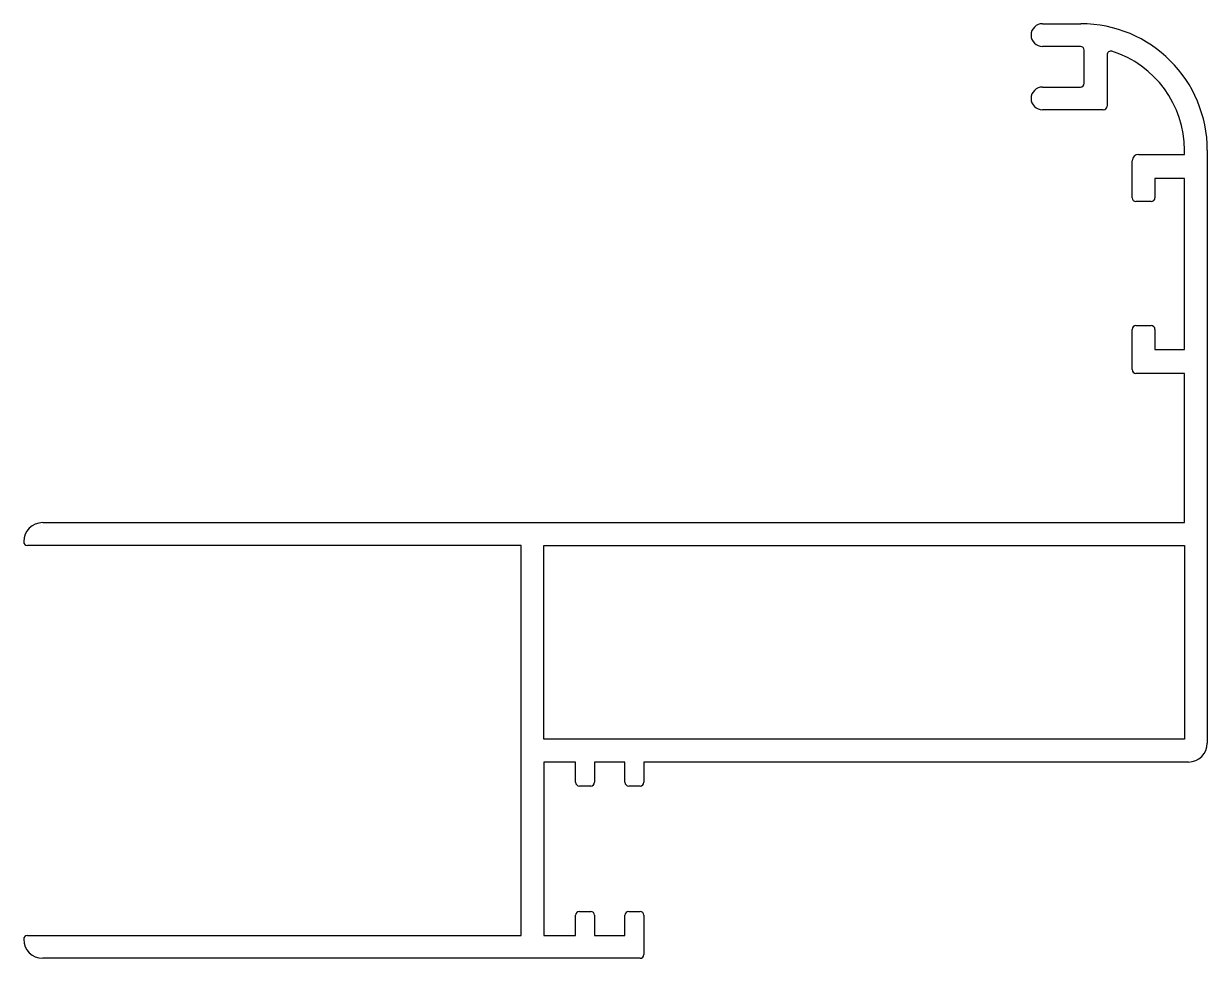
# Model space of a CAD drawing. Extents: x 2518.5 to 2612, y 1442.4 to 1516.2.
import ezdxf

# ---------------------------------------------------------------- set-up
doc = ezdxf.new("R2010")
doc.units = 0
doc.layers.get('0').update_dxf_attribs({"linetype": 'CONTINUOUS'})

msp = doc.modelspace()

# ---------------------------------------------------------------- linework, layer by layer
for p, q in [((2598.963, 1516.216), (2601.986, 1516.216)), ((2601.963, 1514.416), (2598.963, 1514.416)), ((2602.263, 1511.516), (2602.263, 1514.116)), ((2604.063, 1513.75), (2604.063, 1509.716)), ((2598.963, 1511.216), (2601.963, 1511.216)), ((2603.763, 1509.416), (2598.963, 1509.416)), ((2606.051, 1502.476), (2606.051, 1505.399)), ((2606.551, 1505.899), (2610.186, 1505.899)), ((2610.186, 1505.899), (2610.186, 1506.216)), ((2611.986, 1506.216), (2611.986, 1459.416)), ((2607.851, 1503.999), (2607.851, 1502.476)), ((2610.186, 1503.999), (2607.851, 1503.999)), ((2610.186, 1490.499), (2610.186, 1503.999)), ((2607.551, 1502.176), (2606.351, 1502.176)), ((2606.351, 1492.376), (2607.551, 1492.376)), ((2606.051, 1488.899), (2606.051, 1492.076)), ((2607.851, 1492.076), (2607.851, 1490.499)), ((2607.851, 1490.499), (2610.186, 1490.499)), ((2610.186, 1488.599), (2606.351, 1488.599)), ((2610.186, 1476.816), (2610.186, 1488.599)), ((2519.986, 1476.816), (2610.186, 1476.816)), ((2557.786, 1475.016), (2518.786, 1475.016)), ((2557.786, 1444.216), (2557.786, 1475.016)), ((2559.586, 1459.716), (2559.586, 1475.016)), ((2559.586, 1475.016), (2610.186, 1475.016)), ((2610.186, 1475.016), (2610.186, 1459.716)), ((2610.186, 1459.716), (2559.586, 1459.716)), ((2559.586, 1457.916), (2559.586, 1444.216)), ((2562.086, 1457.916), (2559.586, 1457.916)), ((2562.086, 1456.316), (2562.086, 1457.916)), ((2563.586, 1457.916), (2563.586, 1456.316)), ((2565.984, 1457.916), (2563.586, 1457.916)), ((2565.984, 1456.316), (2565.984, 1457.916)), ((2567.484, 1457.916), (2567.484, 1456.316)), ((2610.486, 1457.916), (2567.484, 1457.916)), ((2563.286, 1456.016), (2562.386, 1456.016)), ((2567.184, 1456.016), (2566.284, 1456.016)), ((2562.086, 1444.216), (2562.086, 1445.816)), ((2562.386, 1446.116), (2563.286, 1446.116)), ((2563.586, 1445.816), (2563.586, 1444.216)), ((2565.984, 1444.216), (2565.984, 1445.816)), ((2566.284, 1446.116), (2567.184, 1446.116)), ((2567.484, 1445.816), (2567.484, 1442.716)), ((2518.786, 1444.216), (2557.786, 1444.216)), ((2559.586, 1444.216), (2562.086, 1444.216)), ((2563.586, 1444.216), (2565.984, 1444.216)), ((2567.184, 1442.416), (2519.986, 1442.416))]:
    msp.add_line(p, q)
for centre, radius, start, end in [((2598.963, 1515.316), 0.9, 90, 180), ((2601.986, 1506.216), 10, 0, 90), ((2598.963, 1515.316), 0.9, 180, 270), ((2601.963, 1514.116), 0.3, 0, 90), ((2604.363, 1513.75), 0.3, 72.48789, 180), ((2601.986, 1506.216), 8.2, 0, 72.48789), ((2598.963, 1510.316), 0.9, 90, 180), ((2601.963, 1511.516), 0.3, 270, 0), ((2598.963, 1510.316), 0.9, 180, 270), ((2603.763, 1509.716), 0.3, 270, 0), ((2606.551, 1505.399), 0.5, 90, 180), ((2606.351, 1502.476), 0.3, 180, 270), ((2607.551, 1502.476), 0.3, 270, 360), ((2606.351, 1492.076), 0.3, 90, 180), ((2607.551, 1492.076), 0.3, 0, 90), ((2606.351, 1488.899), 0.3, 180, 270), ((2519.986, 1475.316), 1.5, 90, 180), ((2518.786, 1475.316), 0.3, 180, 270), ((2610.486, 1459.416), 1.5, 270, 0), ((2562.386, 1456.316), 0.3, 180, 270), ((2563.286, 1456.316), 0.3, 270, 0), ((2566.284, 1456.316), 0.3, 180, 270), ((2567.184, 1456.316), 0.3, 270, 0), ((2562.386, 1445.816), 0.3, 90, 180), ((2563.286, 1445.816), 0.3, 0, 90), ((2566.284, 1445.816), 0.3, 90, 180), ((2567.184, 1445.816), 0.3, 0, 90), ((2518.786, 1443.916), 0.3, 90, 180), ((2519.986, 1443.916), 1.5, 180, 270), ((2567.184, 1442.716), 0.3, 270, 0)]:
    msp.add_arc(centre, radius, start, end)

doc.saveas('drawing.dxf')
